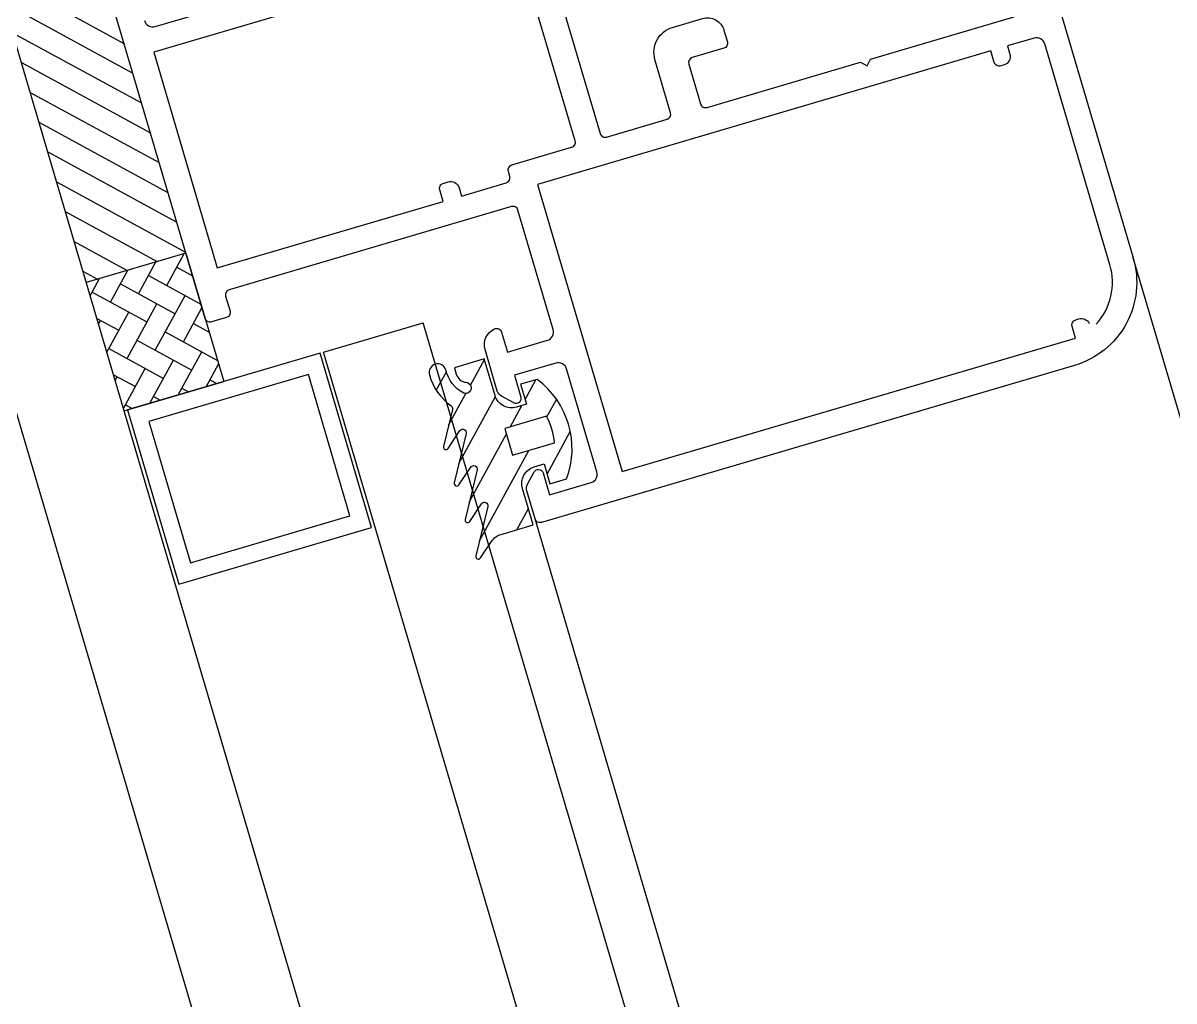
# Model space of a CAD drawing. Header units: millimetres. Extents: x 62878 to 70819, y -67946 to -61850.
# Drawn here: x 63558.57 to 63565.21, y -65193.49 to -65187.83 of the extents above; entities that cross this region are included whole.
import ezdxf

# ---------------------------------------------------------------- set-up
doc = ezdxf.new("R2010")
doc.units = ezdxf.units.MM
doc.layers.add('DOGRAMA', color=171, linetype='Continuous', lineweight=0)

msp = doc.modelspace()

# ---------------------------------------------------------------- hatches: boundary and pattern name
at = {"layer": 'DOGRAMA', "lineweight": -2}
h = msp.add_hatch(dxfattribs=at)
h.set_pattern_fill('ANSI31', color=256, scale=0.03999999999999999, angle=433.5057849383392, style=0)
h.set_pattern_definition([(331.4266584183393, (63534.89309548662, -65057.89349232275), (0.06074197918940329, 0.1115321118071118), [])])
h.paths.add_polyline_path([(63559.40350871087, -65188.90658903898, -0.4142135623420975), (63559.42210956591, -65188.87243485636), (63559.05377849141, -65187.62309964535, -0.1532309010706403), (63558.44999021191, -65187.6968540589), (63558.85437672755, -65189.06848503911)])
h.paths.add_polyline_path([(63559.50808331769, -65189.16404760021), (63559.43766289345, -65188.92518989409, -0.4142135623575963), (63559.40350871087, -65188.90658903898), (63558.85437672755, -65189.06848503911), (63558.93257381552, -65189.33372026413)])
h = msp.add_hatch(dxfattribs=at)
h.set_pattern_fill('AR-HBONE', color=256, scale=0.03, angle=433.5057849383392, style=0)
h.set_pattern_definition([(61.42665841833924, (63595.25063096537, -65183.73503124232), (0.1627786686581245, 0.04799067648917342), [0.359999999999998, -0.1199999999999996]), (331.4266584183393, (63595.30802496144, -65183.62964656975), (0.1627786686581245, 0.04799067648917342), [0.359999999999998, -0.1199999999999995])])
h.paths.add_polyline_path([(63559.65611644823, -65189.66615837817), (63559.72681339156, -65189.90595400408), (63559.15130388936, -65190.07562666795), (63558.93257381552, -65189.33372026413), (63559.50808331769, -65189.16404760021)])
h = msp.add_hatch(dxfattribs=at)
h.set_pattern_fill('ANSI31', color=256, scale=0.05, angle=433.5057849383392, style=0)
h.set_pattern_definition([(61.42665841833924, (63602.82817236294, -65288.32119574583), (0.1394151397588898, -0.07592747398675415), [])])
edge = h.paths.add_edge_path(flags=16)
edge.add_arc((63561.23834816505, -65190.29436439088), 0.3999999999092056, 4.889699370719928, 27.96361743667566)
edge.add_line((63561.59164637584, -65190.10680007076), (63561.35001069366, -65190.17803950244))
edge.add_line((63561.35001069366, -65190.17803950244), (63561.39525673736, -65190.33150870306))
edge.add_line((63561.39525673736, -65190.33150870306), (63561.6368924195, -65190.26026927133))
edge = h.paths.add_edge_path()
edge.add_arc((63561.23834816501, -65190.29436439096), 0.4999999999920794, 339.5567607684968, 413.2965560601192)
edge.add_line((63561.53718483455, -65189.89349453062), (63561.44126658419, -65189.92177330794))
edge.add_line((63561.44126658419, -65189.92177330794), (63561.47520111694, -65190.03687520836))
edge.add_line((63561.47520111694, -65190.03687520836), (63561.41765016673, -65190.05384247476))
edge.add_arc((63561.38937138941, -65189.9579242244), 0.1000000000001509, 196.4266584236094, 286.4266584236094, ccw=False)
edge.add_line((63561.29345313904, -65189.98620300172), (63561.23123982894, -65189.77518285091))
edge.add_line((63561.23123982894, -65189.77518285091), (63561.05858697826, -65189.82608465009))
edge.add_line((63561.05858697826, -65189.82608465009), (63561.0697512683, -65189.86395259447))
edge.add_arc((63561.13209813104, -65189.8455713892), 0.06500000001295915, 196.4266584359803, 264.8359939508931)
edge.add_arc((63561.1233054048, -65189.94286431211), 0.03268943074383643, -109.00362069989478, 84.83599393305548, ccw=False)
edge.add_arc((63561.2051527915, -65189.79728003949), 0.1992591643027267, 192.0769727767028, 242.3428799355365, ccw=False)
edge.add_arc((63560.96270849284, -65189.85438086375), 0.05002797726876648, 17.94126349495404, 195.4544998030039)
edge.add_arc((63561.2260956251, -65189.78137784407), 0.3233450411917225, 195.4860111466284, 234.8123213008456)
edge.add_arc((63561.02824078657, -65190.06198304749), 0.02000000000724108, -13.57334155550592, 54.81232132596011, ccw=False)
edge.add_line((63561.04768219261, -65190.06667684461), (63560.99604142845, -65190.28056957085))
edge.add_arc((63561.01062248297, -65190.28408991869), 0.01499999998906584, 166.426658431449, 326.4266584465562)
edge.add_line((63561.02312016243, -65190.29238497793), (63561.09120801083, -65190.1898010085))
edge.add_arc((63561.10787158345, -65190.20086108751), 0.02000000000645654, -13.573341616291714, 146.4266583905624, ccw=False)
edge.add_line((63561.12731298949, -65190.20555488465), (63561.05825473856, -65190.49158972166))
edge.add_arc((63561.07283579308, -65190.4951100695), 0.01499999999077344, 166.4266584044331, 326.4266583926621)
edge.add_line((63561.08533347253, -65190.50340512875), (63561.15342132092, -65190.40082115932))
edge.add_arc((63561.17008489354, -65190.41188123832), 0.02000000000849508, -13.573341591137876, 146.4266584194561, ccw=False)
edge.add_line((63561.18952629959, -65190.41657503546), (63561.12046804863, -65190.70260987246))
edge.add_arc((63561.13504910316, -65190.7061302203), 0.01499999999613859, 166.4266584379715, 326.4266584465562)
edge.add_line((63561.14754678262, -65190.71442527954), (63561.215634631, -65190.61184131012))
edge.add_arc((63561.23229820363, -65190.62290138911), 0.02000000000650998, -13.57334155550592, 146.4266584657167, ccw=False)
edge.add_line((63561.25173960967, -65190.62759518623), (63561.18268135872, -65190.91363002326))
edge.add_arc((63561.19726241325, -65190.9171503711), 0.01500000000321133, 166.4266584444941, 326.4266584619254)
edge.add_line((63561.20976009272, -65190.92544543034), (63561.27328792854, -65190.82973176455))
edge.add_arc((63561.3566057916, -65190.88503215957), 0.09999999997176787, 106.42665839797661, 146.4266583975704, ccw=False)
edge.add_line((63561.32832701432, -65190.78911390922), (63561.51402760209, -65190.73436535458))
edge.add_line((63561.51402760209, -65190.73436535458), (63561.45181429204, -65190.52334520378))
edge.add_arc((63561.5477325424, -65190.49506642647), 0.09999999998905684, 106.42665841561211, 196.4266584167909, ccw=False)
edge.add_line((63561.51945376509, -65190.3991481761), (63561.57700471523, -65190.3821809097))
edge.add_line((63561.57700471523, -65190.3821809097), (63561.61093924805, -65190.49728281016))
edge.add_line((63561.61093924805, -65190.49728281016), (63561.70685749841, -65190.46900403283))

# ---------------------------------------------------------------- linework, layer by layer
for p, q in [((63584.33449649454, -65275.49402175465), (63558.44999021189, -65187.6968540589)), ((63583.73070821504, -65275.56777616822), (63557.90275948705, -65187.96244497311)), ((63559.50808331771, -65189.16404760019), (63558.93257381552, -65189.33372026413)), ((63559.50808331771, -65189.16404760019), (63558.93257381552, -65189.33372026413)), ((63559.50808331771, -65189.16404760019), (63559.72681339156, -65189.90595400408)), ((63589.00857842001, -65270.69642254735), (63564.97915992932, -65189.19149207567)), ((63560.30232289376, -65189.73628134017), (63560.87783239596, -65189.56660867626)), ((63585.35971132373, -65272.60623115387), (63560.87783239596, -65189.56660867626)), ((63584.78420182149, -65272.77590381778), (63560.3023228938, -65189.73628134014)), ((63559.15130388936, -65190.07562666795), (63559.72681339156, -65189.90595400408)), ((63585.28832560291, -65271.30323304224), (63561.52472761905, -65190.69993412399))]:
    msp.add_line(p, q, dxfattribs=at)
at = {"layer": 'DOGRAMA', "lineweight": -2, "ltscale": 0.5}
for points in [[(63561.38558537098, -65186.72712158944), (63561.90025911813, -65188.47283374614, 0.4142135623730951), (63561.93751822639, -65188.49312558805), (63562.28761984025, -65188.38990805087, 0.4142135623730951), (63562.3079116822, -65188.35264894253), (63562.21741959477, -65188.04571054135, -0.4142135623730951), (63562.31887880436, -65187.85941499985), (63562.49153165498, -65187.80851320067, -0.4142135623730951), (63562.6157286827, -65187.87615267372), (63562.62138443814, -65187.89533632381), (63562.63552382681, -65187.94329544896, -0.4142135623730951), (63562.61523198486, -65187.98055455727), (63562.43298730919, -65188.03428423419, 0.4142135623730951), (63562.41269546728, -65188.07154334248), (63562.48056453279, -65188.30174714339, 0.4142135623730951), (63562.51782364111, -65188.32203898526), (63563.40506745708, -65188.06046029511), (63563.44232656534, -65188.080752137), (63563.46261840722, -65188.04349302872), (63564.34986222315, -65187.78191433853, 0.4142135623730951)], [(63564.3344038065, -65187.00455596733), (63564.97915992932, -65189.19149207565, -0.4142135623730951), (63564.64096256406, -65189.81247721407), (63561.5619867273, -65190.72022596591, -0.4142135623730951), (63561.52472761898, -65190.699934124), (63561.47685447685, -65190.53755411795, -0.1991096956269791), (63561.48090995276, -65190.4995041756), (63561.51951180005, -65190.42862493188, -0.6680969080520953), (63561.57147688678, -65190.43415558826), (63561.60872286438, -65190.56048951583), (63561.84851849031, -65190.48979257254, 0.4142135623730951), (63561.88233822684, -65190.42769405869), (63561.70700980748, -65189.83300090642, 0.4142135623730951), (63561.64491129357, -65189.79918116987), (63561.40511566769, -65189.86987811318), (63561.44236447319, -65189.99622163257, -0.6680969080520438), (63561.40171089733, -65190.02905827631), (63561.33083165367, -65189.99045642903, -0.1989616347782854), (63561.3067802543, -65189.96068257659), (63561.23608048317, -65189.72087735886, -0.3728392455561729), (63561.29030797525, -65189.60170590645, -0.4568501953068724), (63561.33159084668, -65189.62049066223), (63561.36552537949, -65189.73559256266), (63561.59572918034, -65189.6677234971, 0.4142135623730951), (63561.6295489169, -65189.60562498329), (63561.4259417202, -65188.91501358061, 0.4142135623730951), (63561.38868261189, -65188.8947217387), (63559.75807235562, -65189.37546095307, 0.4142135623730951), (63559.73778051373, -65189.4127200614), (63559.7632314133, -65189.49904648669, -0.4142135623730951), (63559.74293957142, -65189.53630559503), (63559.65661314606, -65189.56175649463, -0.4142135623730951), (63559.61935403776, -65189.54146465272), (63559.03398334733, -65187.55595687008, -0.4142135623730951)], [(63559.26835281026, -65187.82047710528, 0.4142135623730951), (63559.33045132415, -65187.85429684182), (63559.97310360158, -65187.66482903382, 0.4142135623730951)], [(63564.76571176115, -65189.5753067927, 0.2621398995659221), (63564.84487437881, -65189.23108236391), (63564.46876664052, -65187.95536963402, 0.4142135623730951), (63564.40666812669, -65187.9215498975), (63564.25319892608, -65187.96679594122), (63564.26733831475, -65188.01475506637, -0.4142135623730951), (63564.2335185782, -65188.07685358022), (63564.21433492813, -65188.0825093357, -0.4142135623730951), (63564.17707581983, -65188.06221749379), (63564.15728067572, -65187.99507471852), (63561.53871244068, -65188.76708533923), (63562.02793528825, -65190.4264710706), (63564.64650352328, -65189.65446044986), (63564.62670837917, -65189.58731767461, -0.4142135623730951), (63564.64700022111, -65189.55005856632), (63564.66618387116, -65189.54440281085, -0.3618128521052944), (63564.72492751526, -65189.56976856542)]]:
    msp.add_lwpolyline(points, format="xyb", dxfattribs=at)
at = {"layer": 'DOGRAMA', "linetype": 'ByBlock', "lineweight": -2}
msp.add_lwpolyline([(63560.62657069218, -65187.61813040949), (63559.3220824872, -65188.00272178098), (63559.68970659231, -65189.24965903576), (63560.99419479728, -65188.86506766426), (63560.97439965315, -65188.797924889, -0.4142135623730951), (63560.99469149506, -65188.7606657807), (63561.02346697018, -65188.75218214751, -0.4142135623730951), (63561.08556548403, -65188.78600188403), (63561.09970487269, -65188.83396100922), (63561.35868414866, -65188.75760831048, 0.4142135623730951), (63561.37897599058, -65188.72034920214), (63561.37049235742, -65188.69157372703, -0.4142135623730951), (63561.39078419933, -65188.65431461873), (63561.73608990063, -65188.5525110204, 0.4142135623730951), (63561.75638174257, -65188.51525191212), (63561.39724127064, -65187.29709013246, 0.4142135623730951)], format="xyb", dxfattribs=at)
at = {"layer": 'DOGRAMA', "lineweight": -2}
for points in [[(63559.17048753943, -65190.06997091249), (63559.46741470125, -65191.07711254136), (63560.58006640549, -65190.74907872452), (63560.2831392437, -65189.74193709562)], [(63559.29468456709, -65190.13761038556), (63559.53505417427, -65190.95291551368), (63560.45586937783, -65190.68143925144), (63560.21549977065, -65189.86613412334)]]:
    msp.add_lwpolyline(points, close=True, dxfattribs=at)
for points in [[(63561.70685749841, -65190.46900403283, 0.3333333333332296), (63561.53718483455, -65189.89349453062), (63561.44126658419, -65189.92177330794), (63561.47520111694, -65190.03687520836), (63561.41765016673, -65190.05384247476, -0.4142135623730951), (63561.29345313904, -65189.98620300172), (63561.23123982894, -65189.77518285091), (63561.05858697826, -65189.82608465009), (63561.0697512683, -65189.86395259447, 0.3076847592325949), (63561.12624768027, -65189.91030756323, -1.128701775595035), (63561.11266081398, -65189.97377210349, -0.2229122392588673), (63561.01030374984, -65189.83897015253, 0.9785310008372164), (63560.91448940861, -65189.86771197122, 0.1732976222504512), (63561.03976591813, -65190.04563767069, -0.3075716929246892), (63561.04768219261, -65190.06667684461), (63560.99604142845, -65190.28056957085, 0.8390996311771624), (63561.02312016243, -65190.29238497793), (63561.09120801083, -65190.1898010085, -0.8390996311772869), (63561.12731298949, -65190.20555488465), (63561.05825473856, -65190.49158972166, 0.8390996311771624), (63561.08533347253, -65190.50340512875), (63561.15342132092, -65190.40082115932, -0.839099631177325), (63561.18952629959, -65190.41657503546), (63561.12046804863, -65190.70260987246, 0.8390996311769768), (63561.14754678262, -65190.71442527954), (63561.215634631, -65190.61184131012, -0.8390996311770358), (63561.25173960967, -65190.62759518623), (63561.18268135872, -65190.91363002326, 0.8390996311781366), (63561.20976009272, -65190.92544543034), (63561.27328792854, -65190.82973176455, -0.1763269807084491), (63561.32832701432, -65190.78911390922), (63561.51402760209, -65190.73436535458), (63561.45181429204, -65190.52334520378, -0.4142135623728453), (63561.51945376509, -65190.3991481761), (63561.57700471523, -65190.3821809097), (63561.61093924805, -65190.49728281016)], [(63561.6368924195, -65190.26026927133, 0.1010205144335734), (63561.59164637584, -65190.10680007076), (63561.35001069366, -65190.17803950244), (63561.39525673736, -65190.33150870306)], [(63561.6368924195, -65190.26026927133, 0.1010205144335734), (63561.59164637584, -65190.10680007076), (63561.35001069366, -65190.17803950244), (63561.39525673736, -65190.33150870306)]]:
    msp.add_lwpolyline(points, format="xyb", close=True, dxfattribs=at)

doc.saveas('drawing.dxf')
